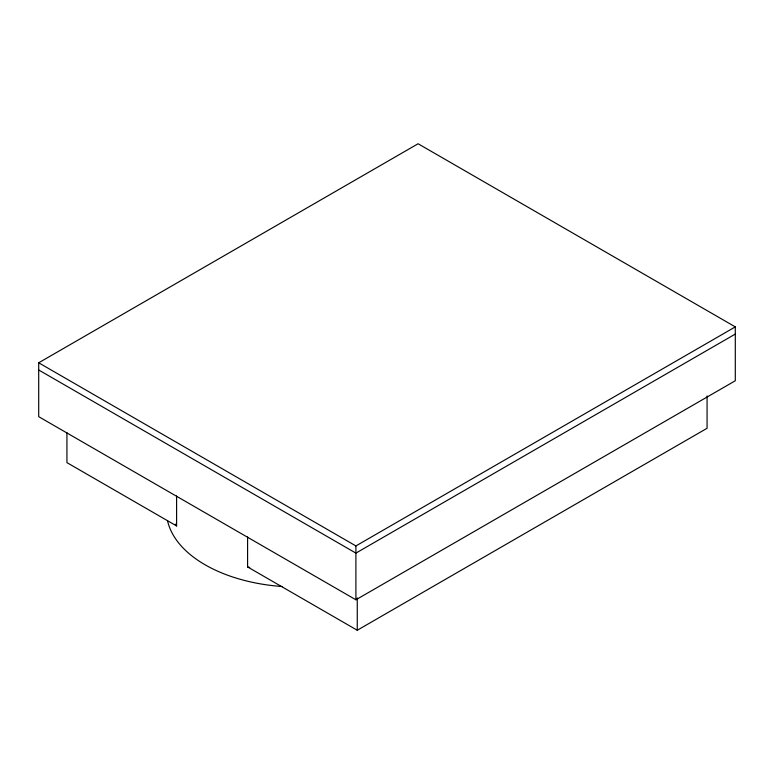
<?xml version="1.0" encoding="UTF-8"?>
<svg xmlns="http://www.w3.org/2000/svg" width="774" height="774" viewBox="0 0 774 774"><rect width="100%" height="100%" fill="white"/><g stroke="black" fill="none" stroke-linecap="round" stroke-linejoin="round"><path stroke-width="1.16" d="M38.7 362.793L418.095 143.751L735.3 326.889L735.3 380.75L355.905 599.792L38.7 416.664L38.7 362.793L355.905 545.931L735.3 326.889M735.3 334.068L355.905 553.11L38.7 369.982M247.593 536.962L247.593 566.936L357.259 630.249L707.068 428.283L707.068 395.92M176.598 495.979L176.598 525.943L66.932 462.629L66.932 432.656M357.259 597.886L357.259 630.249M355.905 545.931L355.905 599.792M249.741 567.439A131.938 76.171 0 0 1 247.593 566.936M176.598 525.943A131.938 76.171 0 0 1 175.321 524.114M282.5 586.537A131.938 76.171 0 0 1 167.59 521.008"/></g></svg>
